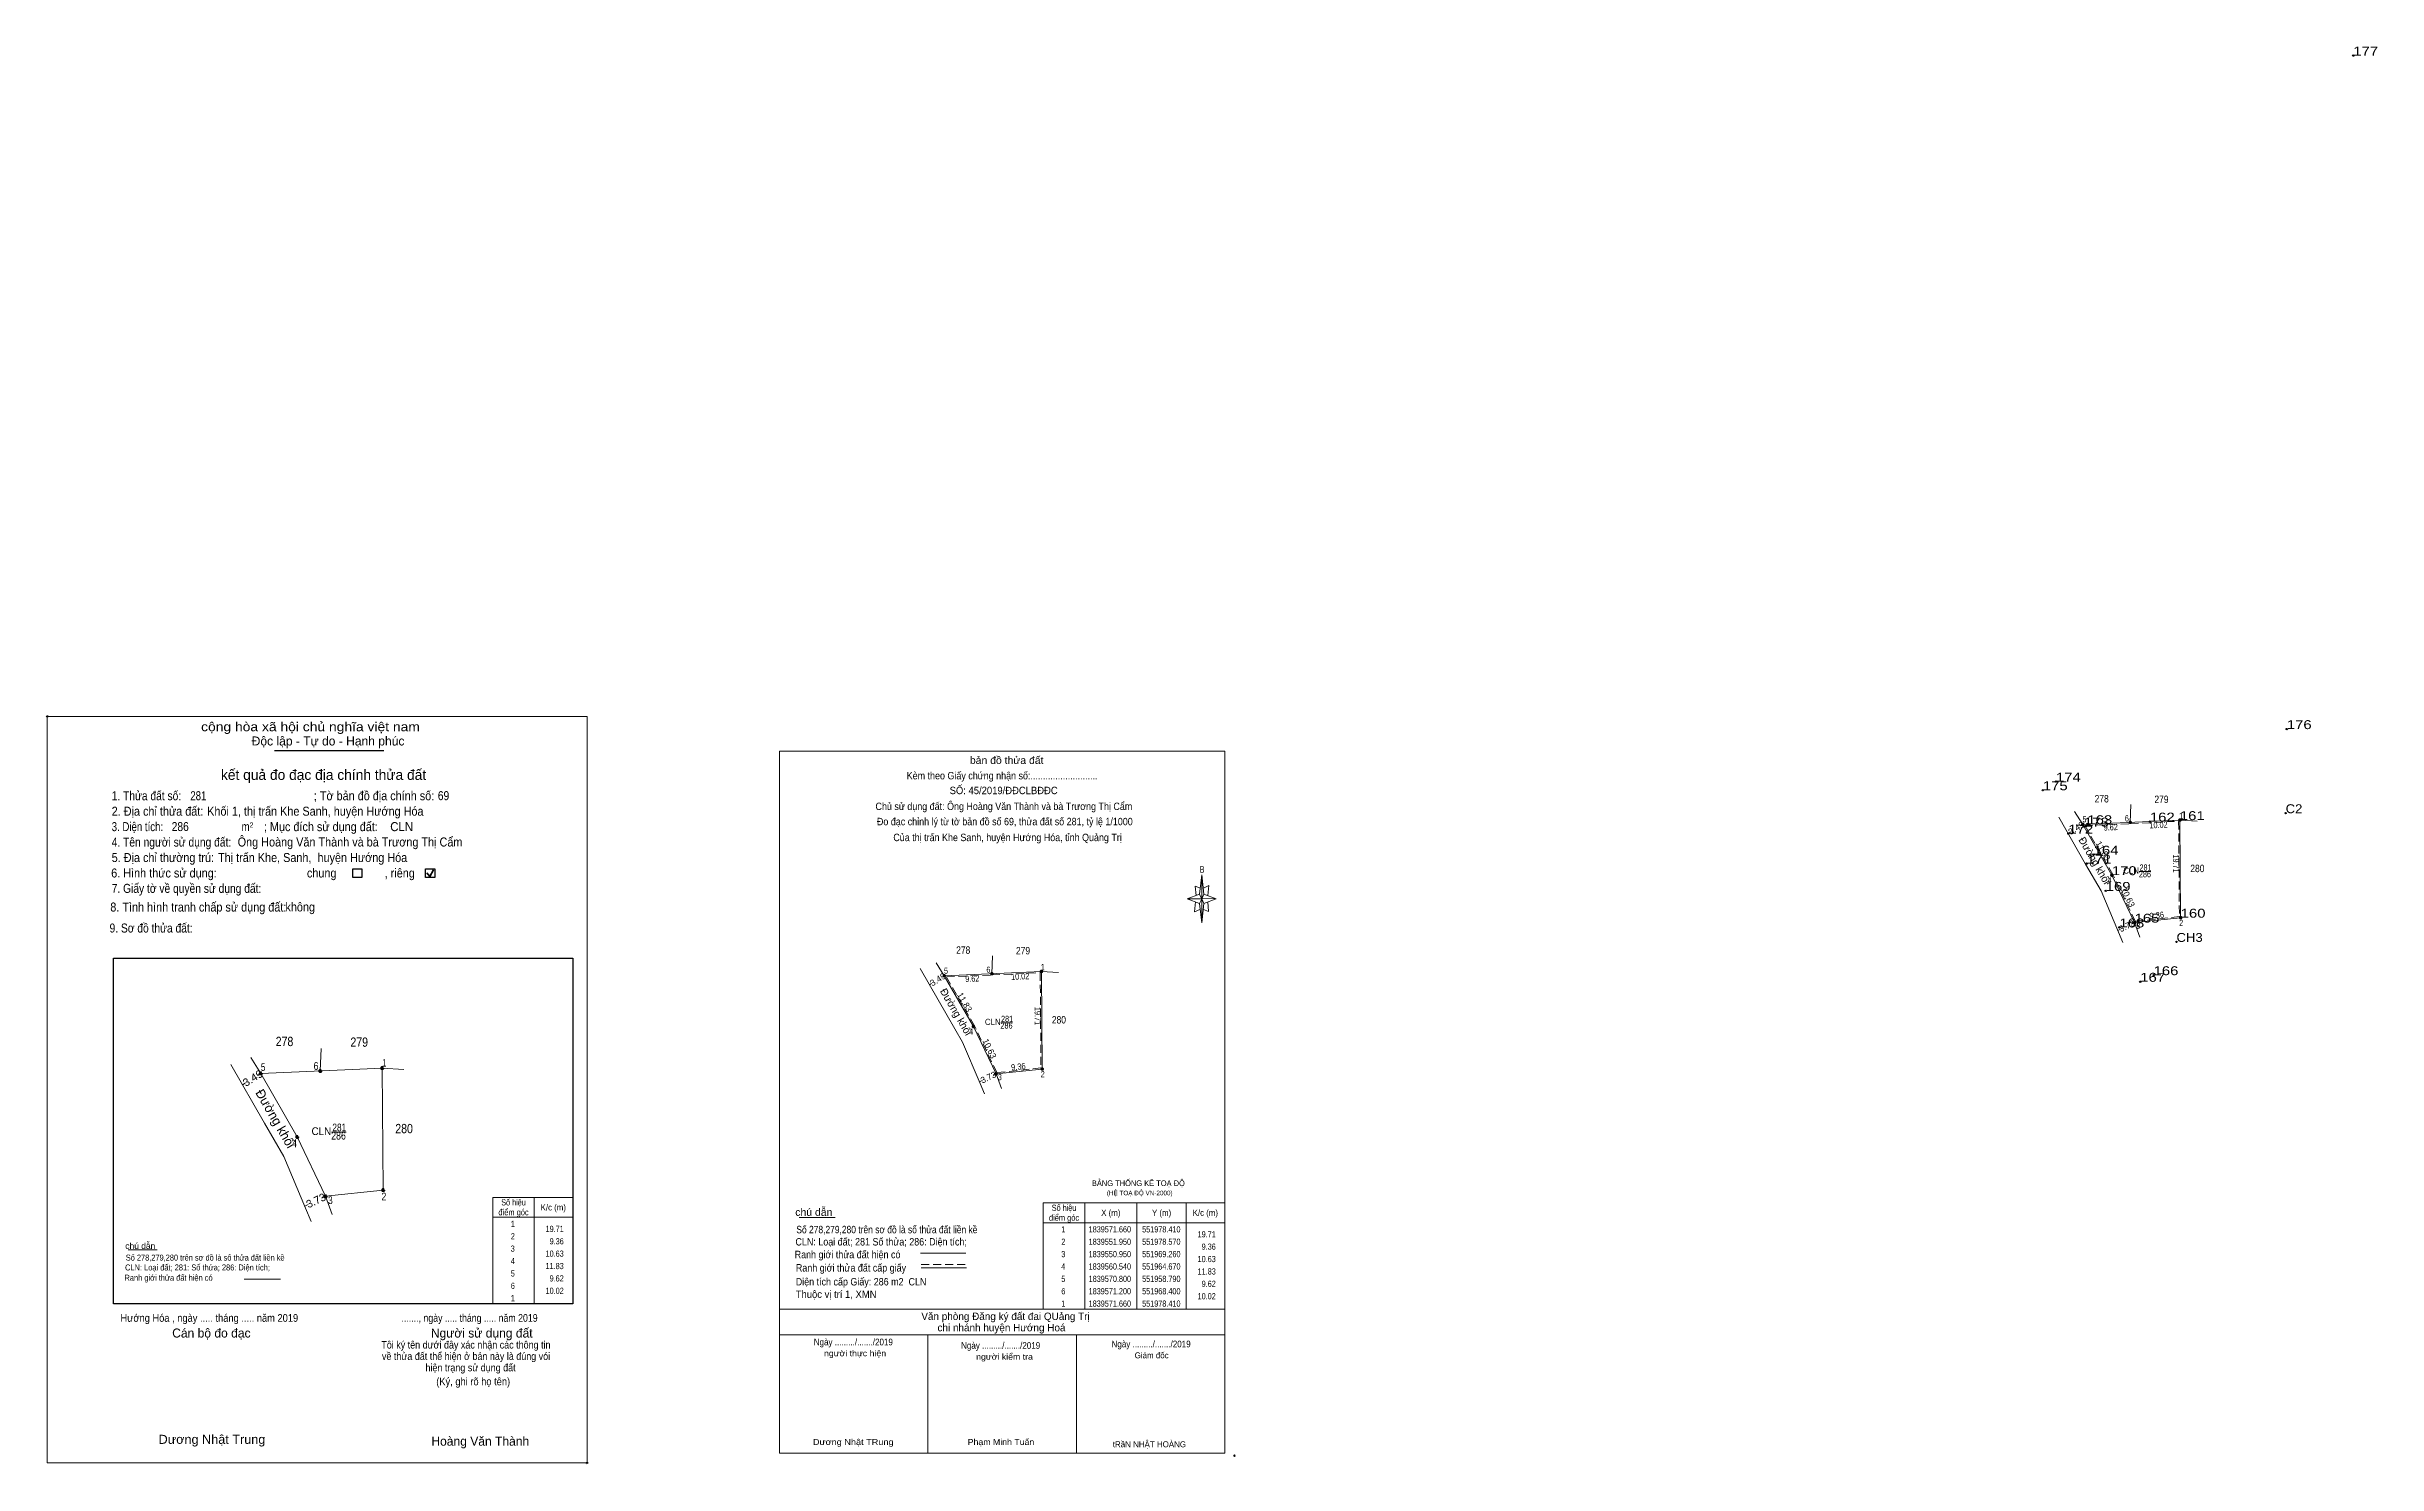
# Model space of a CAD drawing. Header units: metres. Extents: x 551548 to 552018, y 1839442 to 1839728.
import ezdxf
from ezdxf.enums import TextEntityAlignment as Align

# ---------------------------------------------------------------- set-up
doc = ezdxf.new("R2010")
doc.units = ezdxf.units.M
doc.header["$LTSCALE"] = 0.54
doc.header["$PDMODE"] = 32
doc.header["$PDSIZE"] = 0.27
doc.linetypes.add('MEDIUM_DASHED', pattern=[4.5, 3, -1.5])
for name, color, linetype, lineweight in [('1', 7, 'MEDIUM_DASHED', 13), ('10', 7, 'Continuous', 13), ('17', 7, 'Continuous', 13), ('2', 7, 'Continuous', 25), ('23', 7, 'Continuous', 13), ('27', 7, 'Continuous', 13), ('5', 7, 'Continuous', 13), ('6', 7, 'Continuous', 13), ('63', 7, 'MEDIUM_DASHED', 13)]:
    doc.layers.add(name, color=color, linetype=linetype, lineweight=lineweight)
doc.layers.add('12', color=7, linetype='Continuous')
doc.layers.add('7', color=7, linetype='Continuous')

msp = doc.modelspace()

# ---------------------------------------------------------------- hatches: boundary and pattern name
at = {"layer": '63'}
for points in [[(551968.65, 1839571.2, 1), (551968.15, 1839571.2, 1)], [(551978.66, 1839571.66, 1), (551978.16, 1839571.66, 1)], [(551959.04, 1839570.8, 1), (551958.54, 1839570.8, 1)], [(551964.92, 1839560.54, 1), (551964.42, 1839560.54, 1)], [(551969.51, 1839550.95, 1), (551969.01, 1839550.95, 1)], [(551978.82, 1839551.95, 1), (551978.32, 1839551.95, 1)], [(551729.08, 1839540.23, 1), (551728.58, 1839540.23, 1)], [(551738.69, 1839540.63, 1), (551738.19, 1839540.63, 1)], [(551748.7, 1839541.09, 1), (551748.2, 1839541.09, 1)], [(551734.96, 1839529.97, 1), (551734.46, 1839529.97, 1)], [(551591.092, 1839520.4909, 1), (551590.467, 1839520.4909, 1)], [(551603.1045, 1839520.9909, 1), (551602.4795, 1839520.9909, 1)], [(551615.617, 1839521.5659, 1), (551614.992, 1839521.5659, 1)], [(551739.55, 1839520.38, 1), (551739.05, 1839520.38, 1)], [(551748.86, 1839521.38, 1), (551748.36, 1839521.38, 1)], [(551598.442, 1839507.6659, 1), (551597.817, 1839507.6659, 1)], [(551604.1795, 1839495.6784, 1), (551603.5545, 1839495.6784, 1)], [(551615.817, 1839496.9284, 1), (551615.192, 1839496.9284, 1)]]:
    msp.add_hatch(color=256, dxfattribs=at).paths.add_polyline_path(points)

# ---------------------------------------------------------------- linework, layer by layer
at = {"layer": '1'}
for points in [[(551978.16, 1839571.4), (551978.32, 1839552.17), (551969.41, 1839551.22), (551964.89, 1839560.66), (551959.21, 1839570.57), (551968.41, 1839570.95)], [(551748.2, 1839540.83), (551748.36, 1839521.6), (551739.45, 1839520.65), (551734.93, 1839530.09), (551729.25, 1839540), (551738.45, 1839540.38)]]:
    msp.add_lwpolyline(points, close=True, dxfattribs=at)
at = {"layer": '10'}
for p, q in [((551968.52, 1839574.83), (551968.4, 1839571.2)), ((551978.41, 1839571.66), (551981.89, 1839571.47)), ((551738.56, 1839544.26), (551738.44, 1839540.63)), ((551748.45, 1839541.09), (551751.93, 1839540.9)), ((551602.94, 1839525.52), (551602.79, 1839520.99)), ((551615.31, 1839521.56), (551619.65, 1839521.32)), ((551646.02, 1839495.45), (551646.02, 1839473.95))]:
    msp.add_line(p, q, dxfattribs=at)
for points in [[(551978.41, 1839571.66), (551972.35, 1839571.37), (551958.79, 1839570.8)], [(551978.41, 1839571.66), (551978.57, 1839551.95), (551969.26, 1839550.95)], [(551748.45, 1839541.09), (551742.39, 1839540.8), (551728.83, 1839540.23)], [(551748.45, 1839541.09), (551748.61, 1839521.38), (551739.3, 1839520.38)], [(551615.31, 1839521.56), (551607.73, 1839521.2), (551590.78, 1839520.49)], [(551615.31, 1839521.56), (551615.51, 1839496.92), (551603.87, 1839495.68)]]:
    msp.add_lwpolyline(points, dxfattribs=at)
at = {"layer": '17'}
for p, q in [((551699.54, 1839491.4), (551706.78, 1839491.4)), ((551563.96, 1839484.89), (551569.81, 1839484.89)), ((551695.52, 1839443.79), (551695.54, 1839467.71)), ((551725.52, 1839443.77), (551725.54, 1839467.68)), ((551755.52, 1839443.75), (551755.54, 1839467.65))]:
    msp.add_line(p, q, dxfattribs=at)
at = {"layer": '2'}
for p, q in [((551593.56, 1839585.69), (551615.6, 1839585.69)), ((551561.01, 1839543.78), (551653.82, 1839543.78)), ((551653.82, 1839543.78), (551653.82, 1839473.95))]:
    msp.add_line(p, q, dxfattribs=at)
at = {"layer": '2', "lineweight": 35}
for p, q in [((551624.31, 1839561.04), (551624.93, 1839560.24)), ((551624.93, 1839560.24), (551625.68, 1839561.59))]:
    msp.add_line(p, q, dxfattribs=at)
at = {"layer": '2', "lineweight": 13}
for p, q in [((551970.18, 1839561.3), (551972.56, 1839561.3)), ((551740.22, 1839530.73), (551742.6, 1839530.73)), ((551605.02, 1839508.61), (551607.99, 1839508.61))]:
    msp.add_line(p, q, dxfattribs=at)
msp.add_lwpolyline([(551547.64, 1839592.6), (551656.66, 1839592.6), (551656.66, 1839441.82), (551547.64, 1839441.82)], close=True, dxfattribs=at)
at = {"layer": '2'}
for points in [[(551609.33, 1839561.85), (551611.2, 1839561.85), (551611.2, 1839560.1), (551609.33, 1839560.1)], [(551624.06, 1839561.85), (551625.94, 1839561.85), (551625.94, 1839560.1), (551624.06, 1839560.1)]]:
    msp.add_lwpolyline(points, close=True, dxfattribs=at)
msp.add_lwpolyline([(551653.82, 1839473.95), (551561.01, 1839473.95), (551561.01, 1839543.78)], dxfattribs=at)
for p in [(551547.64, 1839592.6), (551656.66, 1839441.82)]:
    msp.add_point(p, dxfattribs=at)
at = {"layer": '23'}
for p, q in [((551957.16, 1839573.4), (551958.79, 1839570.8)), ((551966.03, 1839549.02), (551966.92, 1839546.91)), ((551727.2, 1839542.83), (551728.83, 1839540.23)), ((551588.74, 1839523.74), (551590.78, 1839520.49)), ((551736.07, 1839518.45), (551736.96, 1839516.34)), ((551599.83, 1839493.26), (551600.94, 1839490.62))]:
    msp.add_line(p, q, dxfattribs=at)
for points in [[(551966.03, 1839549.02), (551962.49, 1839557.38), (551959.38, 1839562.75), (551953.94, 1839572.24)], [(551958.79, 1839570.8), (551964.67, 1839560.54), (551969.26, 1839550.95), (551970.32, 1839548.03)], [(551736.07, 1839518.45), (551732.53, 1839526.81), (551729.42, 1839532.18), (551723.98, 1839541.67)], [(551728.83, 1839540.23), (551734.71, 1839529.97), (551739.3, 1839520.38), (551740.36, 1839517.46)], [(551599.83, 1839493.26), (551595.41, 1839503.71), (551591.52, 1839510.42), (551584.72, 1839522.29)], [(551590.78, 1839520.49), (551598.13, 1839507.66), (551603.87, 1839495.68), (551605.19, 1839492.02)]]:
    msp.add_lwpolyline(points, dxfattribs=at)
at = {"layer": '27'}
for p, q in [((551955.82, 1839568.96), (551956.23, 1839569.21)), ((551958.27, 1839570.48), (551958.79, 1839570.8)), ((551965.89, 1839549.34), (551966.45, 1839549.61)), ((551968.63, 1839550.65), (551969.26, 1839550.95)), ((551725.86, 1839538.39), (551726.27, 1839538.64)), ((551728.31, 1839539.91), (551728.83, 1839540.23)), ((551590.13, 1839520.09), (551590.78, 1839520.49)), ((551738.67, 1839520.08), (551739.3, 1839520.38)), ((551587.07, 1839518.19), (551587.58, 1839518.5)), ((551735.93, 1839518.77), (551736.49, 1839519.04)), ((551599.65, 1839493.66), (551600.35, 1839494)), ((551603.08, 1839495.3), (551603.87, 1839495.68))]:
    msp.add_line(p, q, dxfattribs=at)
at = {"layer": '5'}
for p, q in [((551780.38, 1839556.73), (551780.88, 1839560.63)), ((551780.38, 1839554.83), (551777.88, 1839555.73)), ((551781.28, 1839554.83), (551780.88, 1839550.93)), ((551782.18, 1839553.23), (551781.18, 1839553.63)), ((551781.28, 1839556.73), (551783.78, 1839555.73)), ((551782.08, 1839555.13), (551782.18, 1839553.23))]:
    msp.add_line(p, q, dxfattribs=at)
for points in [[(551695.52, 1839585.59), (551785.52, 1839585.59), (551785.52, 1839443.79), (551695.52, 1839443.79)], [(551780.88, 1839560.63), (551781.28, 1839556.73), (551780.88, 1839555.73)], [(551780.88, 1839555.73), (551777.88, 1839555.73), (551780.38, 1839556.73), (551781.28, 1839554.83), (551783.78, 1839555.73), (551780.88, 1839555.83)], [(551780.88, 1839555.73), (551780.88, 1839550.93), (551780.38, 1839554.83)]]:
    msp.add_lwpolyline(points, close=True, dxfattribs=at)
for points in [[(551780.58, 1839557.93), (551779.48, 1839558.33), (551779.68, 1839556.43)], [(551781.18, 1839557.93), (551782.28, 1839558.43), (551782.08, 1839556.43)], [(551780.88, 1839555.73), (551780.38, 1839556.73), (551777.88, 1839555.73)], [(551779.58, 1839555.13), (551779.38, 1839553.13), (551780.48, 1839553.63)], [(551780.88, 1839555.73), (551781.28, 1839554.83), (551783.78, 1839555.73)]]:
    msp.add_lwpolyline(points, dxfattribs=at)
at = {"layer": '6'}
for p, q in [((551724.02, 1839484.17), (551733.16, 1839484.17)), ((551587.39, 1839478.93), (551594.77, 1839478.93)), ((551724.16, 1839481.25), (551733.3, 1839481.25)), ((551695.52, 1839472.85), (551785.52, 1839472.85)), ((551695.52, 1839472.85), (551785.52, 1839472.85)), ((551695.52, 1839467.69), (551785.52, 1839467.69))]:
    msp.add_line(p, q, dxfattribs=at)
at = {"layer": '6', "linetype": 'MEDIUM_DASHED'}
msp.add_line((551724.16, 1839481.87), (551733.36, 1839481.87), dxfattribs=at)
at = {"layer": '6'}
msp.add_point((551787.42, 1839443.29), dxfattribs=at)
at = {"layer": '63', "linetype": 'Continuous'}
for p, q in [((551757.22, 1839494.35), (551757.22, 1839472.85)), ((551767.72, 1839494.35), (551767.72, 1839472.85)), ((551777.72, 1839494.35), (551777.72, 1839472.85)), ((551748.82, 1839490.35), (551785.52, 1839490.35))]:
    msp.add_line(p, q, dxfattribs=at)
for points in [[(551637.62, 1839495.45), (551646.02, 1839495.45), (551653.82, 1839495.45), (551653.82, 1839473.95), (551646.02, 1839473.95), (551637.62, 1839473.95)], [(551748.82, 1839494.35), (551785.52, 1839494.35), (551785.52, 1839472.85), (551748.82, 1839472.85)]]:
    msp.add_lwpolyline(points, close=True, dxfattribs=at)
msp.add_lwpolyline([(551637.62, 1839491.45), (551646.02, 1839491.45), (551653.82, 1839491.45)], dxfattribs=at)
at = {"layer": '63'}
for centre, radius in [((551968.4, 1839571.2), 0.25), ((551978.41, 1839571.66), 0.25), ((551958.79, 1839570.8), 0.25), ((551964.67, 1839560.54), 0.25), ((551969.26, 1839550.95), 0.25), ((551978.57, 1839551.95), 0.25), ((551728.83, 1839540.23), 0.25), ((551738.44, 1839540.63), 0.25), ((551748.45, 1839541.09), 0.25), ((551734.71, 1839529.97), 0.25), ((551590.7795, 1839520.4909), 0.3125), ((551602.792, 1839520.9909), 0.3125), ((551615.3045, 1839521.5659), 0.3125), ((551739.3, 1839520.38), 0.25), ((551748.61, 1839521.38), 0.25), ((551598.1295, 1839507.6659), 0.3125), ((551603.867, 1839495.6784), 0.3125), ((551615.5045, 1839496.9284), 0.3125)]:
    msp.add_circle(centre, radius, dxfattribs=at)
at = {"layer": '7'}
for p in [(552013.44, 1839726.09), (552000.01, 1839590.04), (551950.73, 1839577.69), (551953.37, 1839579.43), (551972.35, 1839571.37), (551978.41, 1839571.66), (551999.77, 1839573.06), (551955.89, 1839568.95), (551959.04, 1839570.36), (551959.73, 1839570.85), (551959.56, 1839562.87), (551961, 1839564.69), (551963.43, 1839557.37), (551964.67, 1839560.54), (551966.2, 1839549.98), (551969.26, 1839550.95), (551978.57, 1839551.95), (551977.73, 1839547.06), (551970.41, 1839539.01), (551973.1, 1839540.34)]:
    msp.add_point(p, dxfattribs=at)

# ---------------------------------------------------------------- texts
at = {"layer": '1'}
for s, height, width, p in [('BẢNG THỐNG KÊ TOẠ ĐỘ ', 1.15, 0.95, (551758.65, 1839497.74)), ('(HỆ TOẠ ĐỘ VN-2000)', 0.93, 0.9, (551761.67, 1839495.88))]:
    msp.add_text(s, height=height, dxfattribs=dict(at, width=width)).set_placement(p)
at = {"layer": '10'}
for height, p in [(1.5, (551960.5148, 1839563.1159)), (1.5, (551730.5519, 1839532.5509)), (1.875, (551592.9167, 1839510.8948))]:
    msp.add_text('Đường khối', height=height, rotation=300.077, dxfattribs=at).set_placement(p, align=Align.CENTER)
at = {"layer": '12'}
for s, width, p in [('177', 1.25, (552013.44, 1839726.09)), ('176', 1.25, (552000.01, 1839590.04)), ('174', 1.25, (551953.38, 1839579.43)), ('175', 1.25, (551950.73, 1839577.69)), ('173', 1.25, (551959.04, 1839570.36)), ('163', 1.25, (551959.73, 1839570.84)), ('162', 1.25, (551972.35, 1839571.37)), ('161', 1.25, (551978.41, 1839571.66)), ('C2', 1.1, (551999.78, 1839573.06)), ('172', 1.25, (551955.89, 1839568.95)), ('171', 1.25, (551959.56, 1839562.87)), ('164', 1.25, (551961, 1839564.69)), ('170', 1.25, (551964.67, 1839560.54)), ('169', 1.25, (551963.43, 1839557.37)), ('165', 1.25, (551969.26, 1839550.95)), ('160', 1.25, (551978.57, 1839551.95)), ('168', 1.25, (551966.2, 1839549.98)), ('CH3', 1.1, (551977.73, 1839547.06)), ('167', 1.25, (551970.41, 1839539.01)), ('166', 1.25, (551973.1, 1839540.34))]:
    msp.add_text(s, height=1.8, dxfattribs=dict(at, width=width)).set_placement(p)
at = {"layer": '2'}
for s, height, width, p in [('cộng hòa xã hội chủ nghĩa việt nam', 1.82, 1.15, (551578.71, 1839589.61)), ('1. Thửa đất số:', 1.82, 0.85, (551560.65, 1839575.67)), ('281', 1.82, 0.8, (551576.53, 1839575.67)), ('; Tờ bản đồ địa chính số:', 1.82, 0.9, (551601.48, 1839575.67)), ('69', 1.82, 0.85, (551626.53, 1839575.69)), ('3. Diện tích:', 1.82, 0.8, (551560.65, 1839569.43)), ('2. Địa chỉ thửa đất:', 1.82, 0.9, (551560.65, 1839572.55)), ('286', 1.82, 0.85, (551572.77, 1839569.45)), ('Khối 1, thị trấn Khe Sanh, huyện Hướng Hóa', 1.82, 0.9, (551579.94, 1839572.55)), ('; Mục đích sử dụng đất:', 1.82, 0.9, (551591.39, 1839569.43)), ('CLN', 1.82, 0.95, (551616.91, 1839569.43)), ('4. Tên người sử dụng đất:', 1.82, 0.85, (551560.65, 1839566.31)), ('Ông Hoàng Văn Thành và bà Trương Thị Cẩm', 1.82, 0.9, (551586.1, 1839566.33)), ('m', 1.82, 0.8, (551586.89, 1839569.43)), ('2', 1.04, 0.8, (551588.52, 1839570.17)), ('6. Hình thức sử dụng:', 1.82, 0.9, (551560.55, 1839560.07)), ('5. Địa chỉ thường trú:', 1.82, 0.9, (551560.65, 1839563.19)), ('Thị trấn Khe, Sanh,  huyện Hướng Hóa', 1.82, 0.9, (551582.13, 1839563.19)), ('chung                , riêng', 1.82, 0.9, (551600.09, 1839560.07)), ('7. Giấy tờ về quyền sử dụng đất:', 1.82, 0.85, (551560.65, 1839556.96)), ('8. Tình hình tranh chấp sử dụng đất: ', 1.82, 0.9, (551560.37, 1839553.19)), ('không', 1.82, 0.9, (551595.75, 1839553.21)), ('9. Sơ đồ thửa đất:', 1.82, 0.85, (551560.22, 1839548.95)), ('Hướng Hóa , ngày ..... tháng ..... năm 2019', 1.56, 0.9, (551562.43, 1839470.33)), ('......., ngày ..... tháng ..... năm 2019', 1.56, 0.85, (551619.19, 1839470.33)), ('(Ký, ghi rõ họ tên)', 1.56, 0.9, (551626.21, 1839457.49)), ('Dương Nhật Trung', 1.82, 1.05, (551570.12, 1839445.68))]:
    msp.add_text(s, height=height, dxfattribs=dict(at, width=width)).set_placement(p)
for s, p in [('Độc lập - Tự do - Hạnh phúc', (551588.93, 1839586.73)), ('Cán bộ đo đạc', (551572.87, 1839467.15)), ('Người sử dụng đất', (551625.12, 1839467.15)), ('Hoàng Văn Thành', (551625.23, 1839445.31))]:
    msp.add_text(s, height=1.82, dxfattribs=at).set_placement(p)
for s, height, p in [('kết quả đo đạc địa chính thửa đất', 2.08, (551603.445, 1839579.78)), ('.', 0.52, (551656.6257, 1839441.53))]:
    msp.add_text(s, height=height, dxfattribs=at).set_placement(p, align=Align.CENTER)
for s, height, width, p in [('CLN', 1.25, 0.95, (551968.585, 1839560.85)), ('281', 1.25, 0.8, (551971.47, 1839561.45)), ('286', 1.25, 0.85, (551971.355, 1839560.12)), ('CLN', 1.25, 0.95, (551738.625, 1839530.28)), ('286', 1.25, 0.85, (551741.395, 1839529.55)), ('281', 1.25, 0.8, (551741.51, 1839530.88)), ('281', 1.562, 0.8, (551606.62, 1839508.8)), ('CLN', 1.562, 0.95, (551603.01, 1839508.05)), ('286', 1.562, 0.85, (551606.47, 1839507.14)), ('Tôi ký tên dưới đây xác nhận các thông tin', 1.503, 0.9, (551632.2, 1839464.93)), ('về thửa đất thể hiện ở bản này là đúng vói', 1.503, 0.9, (551632.225, 1839462.63)), ('hiện trạng sử dụng đất', 1.503, 0.9, (551633.135, 1839460.33))]:
    msp.add_text(s, height=height, dxfattribs=dict(at, width=width)).set_placement(p, align=Align.CENTER)
at = {"layer": '27', "width": 0.85}
for s, height, p in [('278', 1.5, (551962.62, 1839575.23)), ('279', 1.5, (551974.695, 1839575.11)), ('280', 1.5, (551981.945, 1839561.15)), ('278', 1.5, (551732.66, 1839544.66)), ('279', 1.5, (551744.735, 1839544.54)), ('280', 1.5, (551751.985, 1839530.58)), ('278', 1.875, (551595.555, 1839526.02)), ('279', 1.875, (551610.65, 1839525.88)), ('280', 1.875, (551619.715, 1839508.42))]:
    msp.add_text(s, height=height, dxfattribs=at).set_placement(p, align=Align.CENTER)
at = {"layer": '27', "width": 1.05}
for height, p in [(1.25, (551957.8142, 1839569.5145)), (1.25, (551727.8542, 1839538.9445)), (1.562, (551589.5566, 1839518.8829))]:
    msp.add_text('3.49', height=height, rotation=31.953, dxfattribs=at).set_placement(p, align=Align.CENTER)
at = {"layer": '27'}
for height, p in [(1.25, (551967.9656, 1839549.7093)), (1.25, (551738.0056, 1839519.1393)), (1.562, (551602.2432, 1839494.1197))]:
    msp.add_text('3.73', height=height, rotation=25.536, dxfattribs=at).set_placement(p, align=Align.CENTER)
at = {"layer": '5'}
for s, height, width, p in [('Kèm theo Giấy chứng nhận số:...........................', 1.5, 0.9, (551740.51, 1839579.89)), ('bản đồ thửa đất', 1.5, 1.05, (551741.44, 1839583)), ('SỐ: 45/2019/ĐĐCLBĐĐC', 1.5, 0.95, (551740.825, 1839576.9)), ('Chủ sử dụng đất: Ông Hoàng Văn Thành và bà Trương Thị Cẩm', 1.5, 0.9, (551740.87, 1839573.69)), ('Đo đạc chỉnh lý từ tờ bản đồ số 69, thửa đất số 281, tỷ lệ 1/1000 ', 1.5, 0.9, (551741.31, 1839570.62)), ('Của thị trấn Khe Sanh, huyện Hướng Hóa, tỉnh Quảng Trị', 1.5, 0.9, (551741.61, 1839567.41)), ('B', 1.378, 0.75, (551780.9, 1839561.02))]:
    msp.add_text(s, height=height, dxfattribs=dict(at, width=width)).set_placement(p, align=Align.CENTER)
at = {"layer": '6'}
for s, height, width, p in [('chú dẫn', 1.5, 1.05, (551698.73, 1839491.73)), ('chú dẫn', 1.211, 1.05, (551563.4, 1839485.05)), ('CLN: Loại đất; 281 Số thửa; 286: Diện tích;', 1.5, 0.9, (551698.77, 1839485.74)), ('Số 278,279,280 trên sơ đồ là số thửa đất liền kề', 1.5, 0.85, (551698.95, 1839488.21)), ('CLN: Loại đất; 281: Số thửa; 286: Diện tích;', 1.21, 0.9, (551563.35, 1839480.7)), ('Số 278,279,280 trên sơ đồ là số thửa đất liền kề', 1.21, 0.85, (551563.5, 1839482.69)), ('Ranh giới thửa đất hiện có ', 1.5, 0.9, (551698.61, 1839483.17)), ('Ranh giới thửa đất cấp giấy', 1.5, 0.9, (551698.85, 1839480.48)), ('Ranh giới thửa đất hiện có ', 1.211, 0.9, (551563.23, 1839478.62)), ('Diện tích cấp Giấy: 286 m2  CLN', 1.5, 0.9, (551698.83, 1839477.67)), ('Thuộc vị trí 1, XMN', 1.5, 0.95, (551698.83, 1839475.15))]:
    msp.add_text(s, height=height, dxfattribs=dict(at, width=width)).set_placement(p)
for s, height, p in [(' Văn phòng Đăng ký đất đai QUảng Trị', 1.5, (551740.92, 1839470.69)), ('chi nhánh huyện Hướng Hoá', 1.5, (551740.385, 1839468.41)), ('Giám đốc', 1.2, (551770.715, 1839462.95)), ('tRầN NHẬT HOÀNG', 1.2, (551770.265, 1839444.99))]:
    msp.add_text(s, height=height, dxfattribs=at).set_placement(p, align=Align.CENTER)
for s, height, width, p in [('Ngày ........./......./2019', 1.35, 0.9, (551710.455, 1839465.57)), ('người thực hiện', 1.2, 1.1, (551710.805, 1839463.37)), ('Ngày ........./......./2019', 1.35, 0.9, (551740.215, 1839464.87)), ('người kiểm tra', 1.2, 1.1, (551741, 1839462.67)), ('Ngày ........./......./2019', 1.35, 0.9, (551770.605, 1839465.17)), ('Dương Nhật TRung', 1.2, 1.15, (551710.44, 1839445.45)), ('Phạm Minh Tuấn', 1.2, 1.1, (551740.285, 1839445.45))]:
    msp.add_text(s, height=height, dxfattribs=dict(at, width=width)).set_placement(p, align=Align.CENTER)
at = {"layer": '63'}
for s, height, width, p in [(' 5', 1.25, 0.8, (551959.54, 1839571.2)), (' 6', 1.25, 0.85, (551968.11, 1839571.39)), (' 1', 1.25, 0.75, (551979.09, 1839571.9)), (' 4', 1.25, 0.85, (551964.63, 1839558.88)), (' 3', 1.25, 0.8, (551970.41, 1839549.7)), (' 2', 1.25, 0.85, (551979.08, 1839550.3)), (' 5', 1.25, 0.8, (551729.58, 1839540.63)), (' 6', 1.25, 0.85, (551738.15, 1839540.82)), (' 1', 1.25, 0.75, (551749.13, 1839541.33)), (' 4', 1.25, 0.85, (551734.67, 1839528.31)), (' 5', 1.562, 0.8, (551591.71, 1839520.99)), (' 6', 1.562, 0.85, (551602.42, 1839521.22)), (' 1', 1.562, 0.75, (551616.14, 1839521.86)), (' 3', 1.25, 0.8, (551740.45, 1839519.13)), (' 2', 1.25, 0.85, (551749.12, 1839519.73)), (' 4', 1.562, 0.85, (551598.07, 1839505.59)), (' 2', 1.562, 0.85, (551616.13, 1839494.86)), (' 3', 1.562, 0.8, (551605.29, 1839494.11)), ('19.71', 1.25, 0.85, (551651.96, 1839488.47)), ('9.36', 1.25, 0.85, (551651.96, 1839485.97)), ('19.71', 1.25, 0.85, (551783.67, 1839487.38)), ('10.63', 1.25, 0.85, (551651.96, 1839483.47)), ('11.83', 1.25, 0.85, (551651.96, 1839480.97)), ('10.63', 1.25, 0.85, (551783.67, 1839482.38)), ('9.36', 1.25, 0.85, (551783.67, 1839484.88)), ('10.02', 1.25, 0.85, (551651.96, 1839475.97)), ('9.62', 1.25, 0.85, (551651.96, 1839478.47)), ('11.83', 1.25, 0.85, (551783.67, 1839479.88)), ('9.62', 1.25, 0.85, (551783.67, 1839477.38)), ('10.02', 1.25, 0.85, (551783.67, 1839474.88))]:
    msp.add_text(s, height=height, dxfattribs=dict(at, width=width)).set_placement(p, align=Align.RIGHT)
for s, rotation, width, p in [('10.02', 2.631, 0.85, (551974.1263, 1839570.0644)), ('9.62', 2.383, 0.85, (551964.474, 1839569.5893)), ('19.71', 270.465, 0.85, (551977.0242, 1839562.8801)), ('9.36', 6.131, 0.9, (551973.8083, 1839551.8066)), ('9.62', 2.383, 0.85, (551734.514, 1839539.0193)), ('10.02', 2.631, 0.85, (551744.1863, 1839539.4544)), ('19.71', 270.465, 0.85, (551747.0742, 1839532.0901)), ('9.36', 6.131, 0.9, (551743.8533, 1839521.2372))]:
    msp.add_text(s, height=1.25, rotation=rotation, dxfattribs=dict(at, width=width)).set_placement(p, align=Align.CENTER)
for s, rotation, p in [('11.83', 299.817, (551962.3627, 1839565.1558)), ('10.63', 295.577, (551967.3675, 1839555.8148)), ('11.83', 299.817, (551732.4027, 1839534.5858)), ('10.63', 295.577, (551737.4075, 1839525.2448))]:
    msp.add_text(s, height=1.25, rotation=rotation, dxfattribs=at).set_placement(p, align=Align.CENTER)
for s, width, p in [('điểm góc', 0.9, (551641.82, 1839491.83)), ('Số hiệu', 0.85, (551641.82, 1839493.83)), ('K/c (m)', 0.95, (551649.855, 1839492.82)), ('điểm góc', 0.9, (551753.02, 1839490.73)), ('Số hiệu', 0.85, (551753.02, 1839492.73)), ('X (m)', 0.95, (551762.47, 1839491.73)), ('Y (m)', 0.95, (551772.725, 1839491.73)), ('K/c (m)', 0.95, (551781.565, 1839491.73)), (' 2', 0.85, (551641.475, 1839486.98)), (' 1', 0.75, (551641.47, 1839489.48)), (' 2', 0.85, (551752.675, 1839485.88)), (' 1', 0.75, (551752.67, 1839488.38)), ('1839571.660', 0.85, (551762.27, 1839488.38)), ('1839551.950', 0.85, (551762.27, 1839485.88)), ('551978.410', 0.85, (551772.67, 1839488.38)), ('551978.570', 0.85, (551772.67, 1839485.88)), (' 4', 0.85, (551641.47, 1839481.98)), (' 3', 0.8, (551641.465, 1839484.48)), (' 4', 0.85, (551752.67, 1839480.88)), (' 3', 0.8, (551752.665, 1839483.38)), ('1839550.950', 0.85, (551762.27, 1839483.38)), ('1839560.540', 0.85, (551762.27, 1839480.88)), ('551969.260', 0.85, (551772.67, 1839483.38)), ('551964.670', 0.85, (551772.67, 1839480.88)), (' 5', 0.8, (551641.475, 1839479.48)), (' 6', 0.85, (551641.475, 1839476.98)), (' 5', 0.8, (551752.675, 1839478.38)), (' 6', 0.85, (551752.675, 1839475.88)), ('1839570.800', 0.85, (551762.27, 1839478.38)), ('1839571.200', 0.85, (551762.27, 1839475.88)), ('551958.790', 0.85, (551772.67, 1839478.38)), ('551968.400', 0.85, (551772.67, 1839475.88)), (' 1', 0.75, (551641.47, 1839474.48)), (' 1', 0.75, (551752.67, 1839473.38)), ('1839571.660', 0.85, (551762.27, 1839473.38)), ('551978.410', 0.85, (551772.67, 1839473.38))]:
    msp.add_text(s, height=1.25, dxfattribs=dict(at, width=width)).set_placement(p, align=Align.CENTER)

doc.saveas('drawing.dxf')
